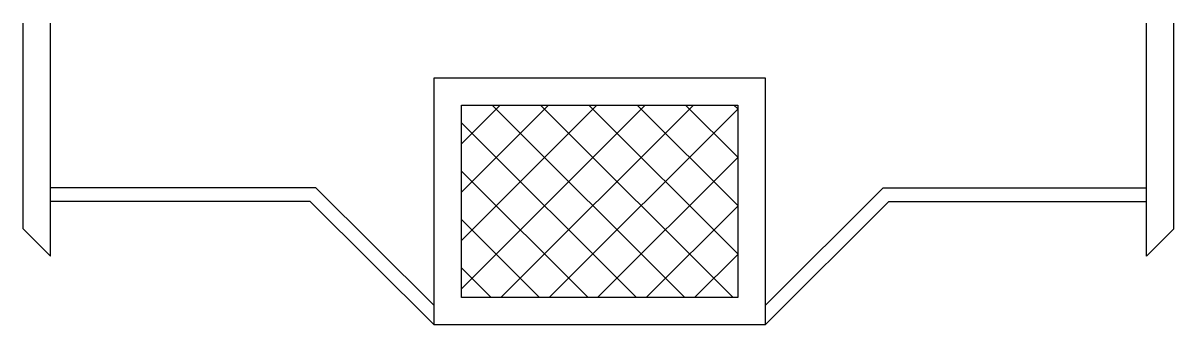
# Model space of a CAD drawing. Header units: millimetres. Extents: x 132.37 to 134.47, y 104.84 to 105.39.
import ezdxf

# ---------------------------------------------------------------- set-up
doc = ezdxf.new("R2010")
doc.units = ezdxf.units.MM
doc.header["$LTSCALE"] = 0.1

msp = doc.modelspace()

# ---------------------------------------------------------------- hatches: boundary and pattern name
h = msp.add_hatch()
h.set_pattern_fill('NET', color=256, scale=0.5, angle=315, style=0)
h.set_pattern_definition([(315, (118.07552, 95.20104), (0.04419417, 0.04419417), []), (45, (118.07552, 95.20104), (-0.04419417, 0.04419417), [])])
h.paths.add_polyline_path([(133.6756, 105.2404), (133.1708, 105.2404), (133.1708, 104.8884), (133.6756, 104.8884)])

# ---------------------------------------------------------------- linework, layer by layer
for p, q in [((132.3698, 105.0144), (132.3698, 105.3904)), ((132.4198, 104.9644), (132.4198, 105.3904)), ((134.4228, 104.9644), (134.4228, 105.3904)), ((134.4728, 105.0144), (134.4728, 105.3904)), ((133.1208, 104.8384), (133.1208, 105.2904)), ((133.1208, 105.2904), (133.7256, 105.2904)), ((133.7256, 105.2904), (133.7256, 104.8384)), ((132.9051, 105.0894), (132.4198, 105.0894)), ((133.1208, 104.8737), (132.9051, 105.0894)), ((133.7256, 104.8737), (133.9412, 105.0894)), ((133.9412, 105.0894), (134.4228, 105.0894)), ((132.8947, 105.0644), (132.4198, 105.0644)), ((133.1208, 104.8384), (132.8947, 105.0644)), ((133.7256, 104.8384), (133.9516, 105.0644)), ((133.9516, 105.0644), (134.4228, 105.0644)), ((133.9516, 105.0644), (134.4228, 105.0644)), ((132.3698, 105.0144), (132.4198, 104.9644)), ((134.4728, 105.0144), (134.4228, 104.9644)), ((133.7256, 104.8384), (133.1208, 104.8384))]:
    msp.add_line(p, q)
msp.add_lwpolyline([(133.6756, 105.2404), (133.6756, 104.8884), (133.1708, 104.8884), (133.1708, 105.2404)], close=True)

doc.saveas('drawing.dxf')
